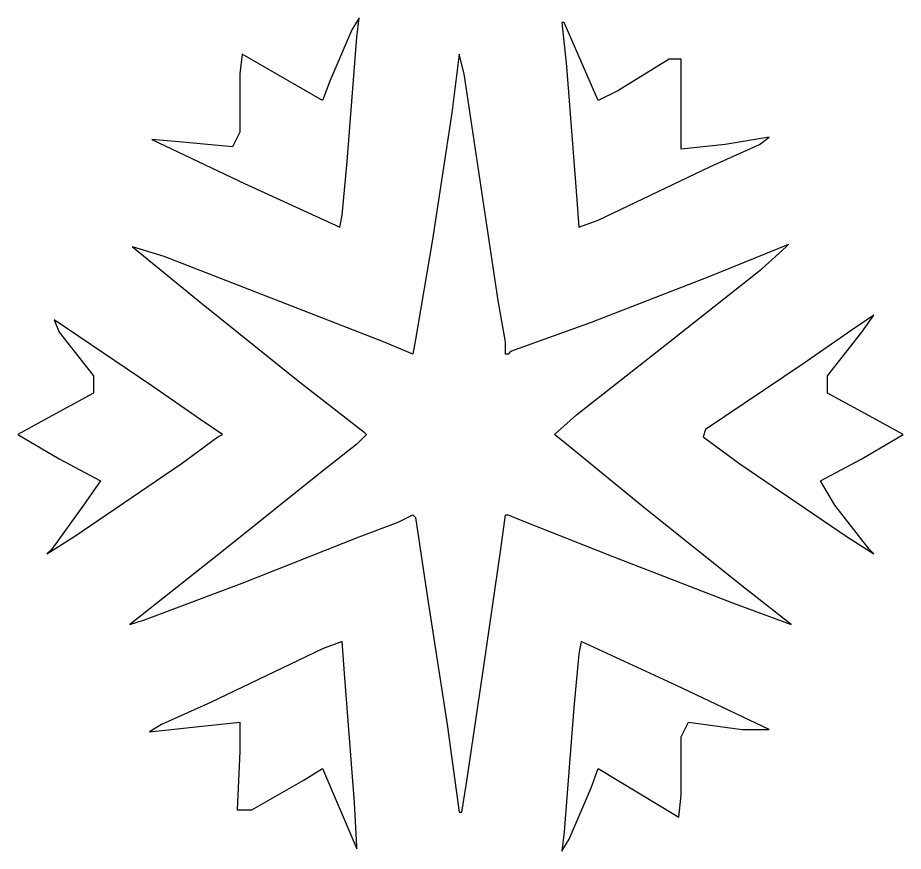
# Model space of a CAD drawing. Header units: centimetres. Extents: x -162 to 48, y -78 to 11.
# Drawn here: x -117.13 to -111.66, y -12.99 to -7.84 of the extents above; entities that cross this region are included whole.
import ezdxf

# ---------------------------------------------------------------- set-up
doc = ezdxf.new("R2010")
doc.units = ezdxf.units.CM
doc.header["$MEASUREMENT"] = 0
doc.layers.add('layer 1', color=7, linetype='Continuous')

msp = doc.modelspace()

# ---------------------------------------------------------------- linework, layer by layer
at = {"layer": 'layer 1', "color": 140}
for points, knots in [([(-116.13983, -8.60639), (-116.13983, -8.60639), (-116.13983, -8.60639), (-116.13983, -8.60639), (-116.13983, -8.60639), (-116.13983, -8.60639), (-115.80841, -8.63652), (-115.80841, -8.63652), (-115.80841, -8.63652), (-115.80841, -8.63652), (-115.76321, -8.54613), (-115.76321, -8.54613), (-115.76321, -8.54613), (-115.76321, -8.54613), (-115.76321, -8.18473), (-115.76321, -8.18473), (-115.76321, -8.18473), (-115.76321, -8.18473), (-115.74815, -8.06421), (-115.74815, -8.06421), (-115.74815, -8.06421), (-115.74815, -8.06421), (-115.25087, -8.35044), (-115.25087, -8.35044), (-115.25087, -8.35044), (-115.25087, -8.35044), (-115.20567, -8.22992), (-115.20567, -8.22992), (-115.20567, -8.22992), (-115.20567, -8.22992), (-115.06994, -7.91356), (-115.06994, -7.91356), (-115.06994, -7.91356), (-115.06994, -7.91356), (-115.02475, -7.83839), (-115.02475, -7.83839), (-115.02475, -7.83839), (-115.02475, -7.83839), (-115.03981, -7.95876), (-115.03981, -7.95876), (-115.03981, -7.95876), (-115.03981, -7.95876), (-115.10007, -8.72691), (-115.10007, -8.72691), (-115.10007, -8.72691), (-115.10007, -8.72691), (-115.1302, -9.05833), (-115.1302, -9.05833), (-115.1302, -9.05833), (-115.1302, -9.05833), (-115.14541, -9.13366), (-115.14541, -9.13366), (-115.14541, -9.13366), (-115.14541, -9.13366), (-115.73308, -8.86249), (-115.73308, -8.86249), (-115.73308, -8.86249), (-115.73308, -8.86249), (-116.30569, -8.59133), (-116.30569, -8.59133), (-116.30569, -8.59133), (-116.30569, -8.59133), (-116.13983, -8.60639), (-116.13983, -8.60639)], [0, 0, 0, 0, 0.0588235, 0.0588235, 0.0588235, 0.0588235, 0.1176471, 0.1176471, 0.1176471, 0.1176471, 0.1764706, 0.1764706, 0.1764706, 0.1764706, 0.2352941, 0.2352941, 0.2352941, 0.2352941, 0.2941176, 0.2941176, 0.2941176, 0.2941176, 0.3529412, 0.3529412, 0.3529412, 0.3529412, 0.4117647, 0.4117647, 0.4117647, 0.4117647, 0.4705882, 0.4705882, 0.4705882, 0.4705882, 0.5294118, 0.5294118, 0.5294118, 0.5294118, 0.5882353, 0.5882353, 0.5882353, 0.5882353, 0.6470588, 0.6470588, 0.6470588, 0.6470588, 0.7058824, 0.7058824, 0.7058824, 0.7058824, 0.7647059, 0.7647059, 0.7647059, 0.7647059, 0.8235294, 0.8235294, 0.8235294, 0.8235294, 0.8823529, 0.8823529, 0.8823529, 0.8823529, 1, 1, 1, 1]), ([(-113.75902, -7.86837), (-113.75902, -7.86837), (-113.75902, -7.86837), (-113.75902, -7.86837), (-113.75902, -7.86837), (-113.75902, -7.86837), (-113.54811, -8.35044), (-113.54811, -8.35044), (-113.54811, -8.35044), (-113.54811, -8.35044), (-113.4276, -8.29018), (-113.4276, -8.29018), (-113.4276, -8.29018), (-113.4276, -8.29018), (-113.11109, -8.09434), (-113.11109, -8.09434), (-113.11109, -8.09434), (-113.11109, -8.09434), (-113.03577, -8.09434), (-113.03577, -8.09434), (-113.03577, -8.09434), (-113.03577, -8.09434), (-113.03577, -8.45589), (-113.03577, -8.45589), (-113.03577, -8.45589), (-113.03577, -8.45589), (-113.03577, -8.65159), (-113.03577, -8.65159), (-113.03577, -8.65159), (-113.03577, -8.65159), (-112.76446, -8.62146), (-112.76446, -8.62146), (-112.76446, -8.62146), (-112.76446, -8.62146), (-112.49329, -8.57626), (-112.49329, -8.57626), (-112.49329, -8.57626), (-112.49329, -8.57626), (-112.55355, -8.62146), (-112.55355, -8.62146), (-112.55355, -8.62146), (-112.55355, -8.62146), (-112.85484, -8.75704), (-112.85484, -8.75704), (-112.85484, -8.75704), (-112.85484, -8.75704), (-113.54811, -9.08846), (-113.54811, -9.08846), (-113.54811, -9.08846), (-113.54811, -9.08846), (-113.66863, -9.13366), (-113.66863, -9.13366), (-113.66863, -9.13366), (-113.66863, -9.13366), (-113.6837, -8.93781), (-113.6837, -8.93781), (-113.6837, -8.93781), (-113.6837, -8.93781), (-113.74396, -8.13953), (-113.74396, -8.13953), (-113.74396, -8.13953), (-113.74396, -8.13953), (-113.77409, -7.86837), (-113.77409, -7.86837), (-113.77409, -7.86837), (-113.77409, -7.86837), (-113.75902, -7.86837), (-113.75902, -7.86837)], [0, 0, 0, 0, 0.0555556, 0.0555556, 0.0555556, 0.0555556, 0.1111111, 0.1111111, 0.1111111, 0.1111111, 0.1666667, 0.1666667, 0.1666667, 0.1666667, 0.2222222, 0.2222222, 0.2222222, 0.2222222, 0.2777778, 0.2777778, 0.2777778, 0.2777778, 0.3333333, 0.3333333, 0.3333333, 0.3333333, 0.3888889, 0.3888889, 0.3888889, 0.3888889, 0.4444444, 0.4444444, 0.4444444, 0.4444444, 0.5, 0.5, 0.5, 0.5, 0.5555556, 0.5555556, 0.5555556, 0.5555556, 0.6111111, 0.6111111, 0.6111111, 0.6111111, 0.6666667, 0.6666667, 0.6666667, 0.6666667, 0.7222222, 0.7222222, 0.7222222, 0.7222222, 0.7777778, 0.7777778, 0.7777778, 0.7777778, 0.8333333, 0.8333333, 0.8333333, 0.8333333, 0.8888889, 0.8888889, 0.8888889, 0.8888889, 1, 1, 1, 1]), ([(-112.71926, -11.45317), (-112.71926, -11.45317), (-112.71926, -11.45317), (-112.71926, -11.45317), (-112.71926, -11.45317), (-112.71926, -11.45317), (-113.45773, -11.16694), (-113.45773, -11.16694), (-113.45773, -11.16694), (-113.45773, -11.16694), (-114.03033, -10.94097), (-114.03033, -10.94097), (-114.03033, -10.94097), (-114.03033, -10.94097), (-114.10566, -10.91084), (-114.10566, -10.91084), (-114.10566, -10.91084), (-114.10566, -10.91084), (-114.12072, -10.91084), (-114.12072, -10.91084), (-114.12072, -10.91084), (-114.12072, -10.91084), (-114.15085, -11.12175), (-114.15085, -11.12175), (-114.15085, -11.12175), (-114.15085, -11.12175), (-114.2563, -11.84471), (-114.2563, -11.84471), (-114.2563, -11.84471), (-114.2563, -11.84471), (-114.36176, -12.56766), (-114.36176, -12.56766), (-114.36176, -12.56766), (-114.36176, -12.56766), (-114.39188, -12.74844), (-114.39188, -12.74844), (-114.39188, -12.74844), (-114.39188, -12.74844), (-114.40695, -12.74844), (-114.40695, -12.74844), (-114.40695, -12.74844), (-114.40695, -12.74844), (-114.48227, -12.20626), (-114.48227, -12.20626), (-114.48227, -12.20626), (-114.48227, -12.20626), (-114.60294, -11.42304), (-114.60294, -11.42304), (-114.60294, -11.42304), (-114.60294, -11.42304), (-114.67826, -10.92591), (-114.67826, -10.92591), (-114.67826, -10.92591), (-114.67826, -10.92591), (-114.69333, -10.91084), (-114.69333, -10.91084), (-114.69333, -10.91084), (-114.69333, -10.91084), (-114.78371, -10.95604), (-114.78371, -10.95604), (-114.78371, -10.95604), (-114.78371, -10.95604), (-115.02475, -11.04643), (-115.02475, -11.04643), (-115.02475, -11.04643), (-115.02475, -11.04643), (-115.74815, -11.33266), (-115.74815, -11.33266), (-115.74815, -11.33266), (-115.74815, -11.33266), (-116.35088, -11.55848), (-116.35088, -11.55848), (-116.35088, -11.55848), (-116.35088, -11.55848), (-116.44127, -11.58861), (-116.44127, -11.58861), (-116.44127, -11.58861), (-116.44127, -11.58861), (-116.36595, -11.5285), (-116.36595, -11.5285), (-116.36595, -11.5285), (-116.36595, -11.5285), (-115.8536, -11.12175), (-115.8536, -11.12175), (-115.8536, -11.12175), (-115.8536, -11.12175), (-115.25087, -10.63983), (-115.25087, -10.63983), (-115.25087, -10.63983), (-115.25087, -10.63983), (-115.03981, -10.47412), (-115.03981, -10.47412), (-115.03981, -10.47412), (-115.03981, -10.47412), (-114.97955, -10.41386), (-114.97955, -10.41386), (-114.97955, -10.41386), (-114.97955, -10.41386), (-114.99462, -10.39879), (-114.99462, -10.39879), (-114.99462, -10.39879), (-114.99462, -10.39879), (-115.40151, -10.08243), (-115.40151, -10.08243), (-115.40151, -10.08243), (-115.40151, -10.08243), (-116.01931, -9.58545), (-116.01931, -9.58545), (-116.01931, -9.58545), (-116.01931, -9.58545), (-116.42621, -9.25402), (-116.42621, -9.25402), (-116.42621, -9.25402), (-116.42621, -9.25402), (-116.23022, -9.31428), (-116.23022, -9.31428), (-116.23022, -9.31428), (-116.23022, -9.31428), (-114.8741, -9.84155), (-114.8741, -9.84155), (-114.8741, -9.84155), (-114.8741, -9.84155), (-114.69333, -9.91687), (-114.69333, -9.91687), (-114.69333, -9.91687), (-114.69333, -9.91687), (-114.67826, -9.82648), (-114.67826, -9.82648), (-114.67826, -9.82648), (-114.67826, -9.82648), (-114.57281, -9.20883), (-114.57281, -9.20883), (-114.57281, -9.20883), (-114.57281, -9.20883), (-114.45214, -8.42576), (-114.45214, -8.42576), (-114.45214, -8.42576), (-114.45214, -8.42576), (-114.40695, -8.06421), (-114.40695, -8.06421), (-114.40695, -8.06421), (-114.40695, -8.06421), (-114.37682, -8.18473), (-114.37682, -8.18473), (-114.37682, -8.18473), (-114.37682, -8.18473), (-114.16591, -9.58545), (-114.16591, -9.58545), (-114.16591, -9.58545), (-114.16591, -9.58545), (-114.12072, -9.84155), (-114.12072, -9.84155), (-114.12072, -9.84155), (-114.12072, -9.84155), (-114.12072, -9.91687), (-114.12072, -9.91687), (-114.12072, -9.91687), (-114.12072, -9.91687), (-114.10566, -9.91687), (-114.10566, -9.91687), (-114.10566, -9.91687), (-114.10566, -9.91687), (-114.09059, -9.90181), (-114.09059, -9.90181), (-114.09059, -9.90181), (-114.09059, -9.90181), (-113.59331, -9.72103), (-113.59331, -9.72103), (-113.59331, -9.72103), (-113.59331, -9.72103), (-112.85484, -9.4348), (-112.85484, -9.4348), (-112.85484, -9.4348), (-112.85484, -9.4348), (-112.37263, -9.23911), (-112.37263, -9.23911), (-112.37263, -9.23911), (-112.37263, -9.23911), (-112.38784, -9.25402), (-112.38784, -9.25402), (-112.38784, -9.25402), (-112.38784, -9.25402), (-112.53849, -9.38961), (-112.53849, -9.38961), (-112.53849, -9.38961), (-112.53849, -9.38961), (-113.12616, -9.85661), (-113.12616, -9.85661), (-113.12616, -9.85661), (-113.12616, -9.85661), (-113.6837, -10.29334), (-113.6837, -10.29334), (-113.6837, -10.29334), (-113.6837, -10.29334), (-113.81928, -10.41386), (-113.81928, -10.41386), (-113.81928, -10.41386), (-113.81928, -10.41386), (-113.74396, -10.47412), (-113.74396, -10.47412), (-113.74396, -10.47412), (-113.74396, -10.47412), (-113.24667, -10.88072), (-113.24667, -10.88072), (-113.24667, -10.88072), (-113.24667, -10.88072), (-112.64394, -11.36278), (-112.64394, -11.36278), (-112.64394, -11.36278), (-112.64394, -11.36278), (-112.43303, -11.5285), (-112.43303, -11.5285), (-112.43303, -11.5285), (-112.43303, -11.5285), (-112.35756, -11.58861), (-112.35756, -11.58861), (-112.35756, -11.58861), (-112.35756, -11.58861), (-112.71926, -11.45317), (-112.71926, -11.45317)], [0, 0, 0, 0, 0.0178571, 0.0178571, 0.0178571, 0.0178571, 0.0357143, 0.0357143, 0.0357143, 0.0357143, 0.0535714, 0.0535714, 0.0535714, 0.0535714, 0.0714286, 0.0714286, 0.0714286, 0.0714286, 0.0892857, 0.0892857, 0.0892857, 0.0892857, 0.1071429, 0.1071429, 0.1071429, 0.1071429, 0.125, 0.125, 0.125, 0.125, 0.1428571, 0.1428571, 0.1428571, 0.1428571, 0.1607143, 0.1607143, 0.1607143, 0.1607143, 0.1785714, 0.1785714, 0.1785714, 0.1785714, 0.1964286, 0.1964286, 0.1964286, 0.1964286, 0.2142857, 0.2142857, 0.2142857, 0.2142857, 0.2321429, 0.2321429, 0.2321429, 0.2321429, 0.25, 0.25, 0.25, 0.25, 0.2678571, 0.2678571, 0.2678571, 0.2678571, 0.2857143, 0.2857143, 0.2857143, 0.2857143, 0.3035714, 0.3035714, 0.3035714, 0.3035714, 0.3214286, 0.3214286, 0.3214286, 0.3214286, 0.3392857, 0.3392857, 0.3392857, 0.3392857, 0.3571429, 0.3571429, 0.3571429, 0.3571429, 0.375, 0.375, 0.375, 0.375, 0.3928571, 0.3928571, 0.3928571, 0.3928571, 0.4107143, 0.4107143, 0.4107143, 0.4107143, 0.4285714, 0.4285714, 0.4285714, 0.4285714, 0.4464286, 0.4464286, 0.4464286, 0.4464286, 0.4642857, 0.4642857, 0.4642857, 0.4642857, 0.4821429, 0.4821429, 0.4821429, 0.4821429, 0.5, 0.5, 0.5, 0.5, 0.5178571, 0.5178571, 0.5178571, 0.5178571, 0.5357143, 0.5357143, 0.5357143, 0.5357143, 0.5535714, 0.5535714, 0.5535714, 0.5535714, 0.5714286, 0.5714286, 0.5714286, 0.5714286, 0.5892857, 0.5892857, 0.5892857, 0.5892857, 0.6071429, 0.6071429, 0.6071429, 0.6071429, 0.625, 0.625, 0.625, 0.625, 0.6428571, 0.6428571, 0.6428571, 0.6428571, 0.6607143, 0.6607143, 0.6607143, 0.6607143, 0.6785714, 0.6785714, 0.6785714, 0.6785714, 0.6964286, 0.6964286, 0.6964286, 0.6964286, 0.7142857, 0.7142857, 0.7142857, 0.7142857, 0.7321429, 0.7321429, 0.7321429, 0.7321429, 0.75, 0.75, 0.75, 0.75, 0.7678571, 0.7678571, 0.7678571, 0.7678571, 0.7857143, 0.7857143, 0.7857143, 0.7857143, 0.8035714, 0.8035714, 0.8035714, 0.8035714, 0.8214286, 0.8214286, 0.8214286, 0.8214286, 0.8392857, 0.8392857, 0.8392857, 0.8392857, 0.8571429, 0.8571429, 0.8571429, 0.8571429, 0.875, 0.875, 0.875, 0.875, 0.8928571, 0.8928571, 0.8928571, 0.8928571, 0.9107143, 0.9107143, 0.9107143, 0.9107143, 0.9285714, 0.9285714, 0.9285714, 0.9285714, 0.9464286, 0.9464286, 0.9464286, 0.9464286, 0.9642857, 0.9642857, 0.9642857, 0.9642857, 1, 1, 1, 1]), ([(-111.92069, -10.5645), (-111.92069, -10.5645), (-111.92069, -10.5645), (-111.92069, -10.5645), (-111.92069, -10.5645), (-111.92069, -10.5645), (-112.17679, -10.70009), (-112.17679, -10.70009), (-112.17679, -10.70009), (-112.17679, -10.70009), (-112.0864, -10.85059), (-112.0864, -10.85059), (-112.0864, -10.85059), (-112.0864, -10.85059), (-111.87549, -11.12175), (-111.87549, -11.12175), (-111.87549, -11.12175), (-111.87549, -11.12175), (-111.84536, -11.15188), (-111.84536, -11.15188), (-111.84536, -11.15188), (-111.84536, -11.15188), (-112.01107, -11.04643), (-112.01107, -11.04643), (-112.01107, -11.04643), (-112.01107, -11.04643), (-112.67407, -10.59463), (-112.67407, -10.59463), (-112.67407, -10.59463), (-112.67407, -10.59463), (-112.90004, -10.42892), (-112.90004, -10.42892), (-112.90004, -10.42892), (-112.90004, -10.42892), (-112.88512, -10.38373), (-112.88512, -10.38373), (-112.88512, -10.38373), (-112.88512, -10.38373), (-112.28224, -9.97713), (-112.28224, -9.97713), (-112.28224, -9.97713), (-112.28224, -9.97713), (-111.98094, -9.76622), (-111.98094, -9.76622), (-111.98094, -9.76622), (-111.98094, -9.76622), (-111.84536, -9.67584), (-111.84536, -9.67584), (-111.84536, -9.67584), (-111.84536, -9.67584), (-111.92069, -9.78129), (-111.92069, -9.78129), (-111.92069, -9.78129), (-111.92069, -9.78129), (-112.13159, -10.05231), (-112.13159, -10.05231), (-112.13159, -10.05231), (-112.13159, -10.05231), (-112.13159, -10.15776), (-112.13159, -10.15776), (-112.13159, -10.15776), (-112.13159, -10.15776), (-111.83015, -10.32347), (-111.83015, -10.32347), (-111.83015, -10.32347), (-111.83015, -10.32347), (-111.66444, -10.41386), (-111.66444, -10.41386), (-111.66444, -10.41386), (-111.66444, -10.41386), (-111.92069, -10.5645), (-111.92069, -10.5645)], [0, 0, 0, 0, 0.0526316, 0.0526316, 0.0526316, 0.0526316, 0.1052632, 0.1052632, 0.1052632, 0.1052632, 0.1578947, 0.1578947, 0.1578947, 0.1578947, 0.2105263, 0.2105263, 0.2105263, 0.2105263, 0.2631579, 0.2631579, 0.2631579, 0.2631579, 0.3157895, 0.3157895, 0.3157895, 0.3157895, 0.3684211, 0.3684211, 0.3684211, 0.3684211, 0.4210526, 0.4210526, 0.4210526, 0.4210526, 0.4736842, 0.4736842, 0.4736842, 0.4736842, 0.5263158, 0.5263158, 0.5263158, 0.5263158, 0.5789474, 0.5789474, 0.5789474, 0.5789474, 0.6315789, 0.6315789, 0.6315789, 0.6315789, 0.6842105, 0.6842105, 0.6842105, 0.6842105, 0.7368421, 0.7368421, 0.7368421, 0.7368421, 0.7894737, 0.7894737, 0.7894737, 0.7894737, 0.8421053, 0.8421053, 0.8421053, 0.8421053, 0.8947368, 0.8947368, 0.8947368, 0.8947368, 1, 1, 1, 1]), ([(-116.78791, -11.04643), (-116.78791, -11.04643), (-116.78791, -11.04643), (-116.78791, -11.04643), (-116.78791, -11.04643), (-116.78791, -11.04643), (-116.95362, -11.15188), (-116.95362, -11.15188), (-116.95362, -11.15188), (-116.95362, -11.15188), (-116.92349, -11.12175), (-116.92349, -11.12175), (-116.92349, -11.12175), (-116.92349, -11.12175), (-116.7275, -10.85059), (-116.7275, -10.85059), (-116.7275, -10.85059), (-116.7275, -10.85059), (-116.62205, -10.70009), (-116.62205, -10.70009), (-116.62205, -10.70009), (-116.62205, -10.70009), (-116.8783, -10.5645), (-116.8783, -10.5645), (-116.8783, -10.5645), (-116.8783, -10.5645), (-117.1344, -10.41386), (-117.1344, -10.41386), (-117.1344, -10.41386), (-117.1344, -10.41386), (-116.96868, -10.32347), (-116.96868, -10.32347), (-116.96868, -10.32347), (-116.96868, -10.32347), (-116.66724, -10.15776), (-116.66724, -10.15776), (-116.66724, -10.15776), (-116.66724, -10.15776), (-116.66724, -10.05231), (-116.66724, -10.05231), (-116.66724, -10.05231), (-116.66724, -10.05231), (-116.8783, -9.78129), (-116.8783, -9.78129), (-116.8783, -9.78129), (-116.8783, -9.78129), (-116.90842, -9.70597), (-116.90842, -9.70597), (-116.90842, -9.70597), (-116.90842, -9.70597), (-116.30569, -10.11256), (-116.30569, -10.11256), (-116.30569, -10.11256), (-116.30569, -10.11256), (-116.00425, -10.32347), (-116.00425, -10.32347), (-116.00425, -10.32347), (-116.00425, -10.32347), (-115.86867, -10.41386), (-115.86867, -10.41386), (-115.86867, -10.41386), (-115.86867, -10.41386), (-115.8988, -10.42892), (-115.8988, -10.42892), (-115.8988, -10.42892), (-115.8988, -10.42892), (-116.12477, -10.59463), (-116.12477, -10.59463), (-116.12477, -10.59463), (-116.12477, -10.59463), (-116.78791, -11.04643), (-116.78791, -11.04643)], [0, 0, 0, 0, 0.0526316, 0.0526316, 0.0526316, 0.0526316, 0.1052632, 0.1052632, 0.1052632, 0.1052632, 0.1578947, 0.1578947, 0.1578947, 0.1578947, 0.2105263, 0.2105263, 0.2105263, 0.2105263, 0.2631579, 0.2631579, 0.2631579, 0.2631579, 0.3157895, 0.3157895, 0.3157895, 0.3157895, 0.3684211, 0.3684211, 0.3684211, 0.3684211, 0.4210526, 0.4210526, 0.4210526, 0.4210526, 0.4736842, 0.4736842, 0.4736842, 0.4736842, 0.5263158, 0.5263158, 0.5263158, 0.5263158, 0.5789474, 0.5789474, 0.5789474, 0.5789474, 0.6315789, 0.6315789, 0.6315789, 0.6315789, 0.6842105, 0.6842105, 0.6842105, 0.6842105, 0.7368421, 0.7368421, 0.7368421, 0.7368421, 0.7894737, 0.7894737, 0.7894737, 0.7894737, 0.8421053, 0.8421053, 0.8421053, 0.8421053, 0.8947368, 0.8947368, 0.8947368, 0.8947368, 1, 1, 1, 1]), ([(-115.03981, -12.97441), (-115.03981, -12.97441), (-115.03981, -12.97441), (-115.03981, -12.97441), (-115.03981, -12.97441), (-115.03981, -12.97441), (-115.25087, -12.47728), (-115.25087, -12.47728), (-115.25087, -12.47728), (-115.25087, -12.47728), (-115.37138, -12.5526), (-115.37138, -12.5526), (-115.37138, -12.5526), (-115.37138, -12.5526), (-115.68789, -12.73338), (-115.68789, -12.73338), (-115.68789, -12.73338), (-115.68789, -12.73338), (-115.77828, -12.73338), (-115.77828, -12.73338), (-115.77828, -12.73338), (-115.77828, -12.73338), (-115.76321, -12.37182), (-115.76321, -12.37182), (-115.76321, -12.37182), (-115.76321, -12.37182), (-115.76321, -12.19119), (-115.76321, -12.19119), (-115.76321, -12.19119), (-115.76321, -12.19119), (-116.03438, -12.22132), (-116.03438, -12.22132), (-116.03438, -12.22132), (-116.03438, -12.22132), (-116.32075, -12.25145), (-116.32075, -12.25145), (-116.32075, -12.25145), (-116.32075, -12.25145), (-116.24543, -12.20626), (-116.24543, -12.20626), (-116.24543, -12.20626), (-116.24543, -12.20626), (-115.94399, -12.07068), (-115.94399, -12.07068), (-115.94399, -12.07068), (-115.94399, -12.07068), (-115.25087, -11.73925), (-115.25087, -11.73925), (-115.25087, -11.73925), (-115.25087, -11.73925), (-115.1302, -11.69406), (-115.1302, -11.69406), (-115.1302, -11.69406), (-115.1302, -11.69406), (-115.11514, -11.8899), (-115.11514, -11.8899), (-115.11514, -11.8899), (-115.11514, -11.8899), (-115.05488, -12.68818), (-115.05488, -12.68818), (-115.05488, -12.68818), (-115.05488, -12.68818), (-115.03981, -12.95935), (-115.03981, -12.95935), (-115.03981, -12.95935), (-115.03981, -12.95935), (-115.03981, -12.97441), (-115.03981, -12.97441)], [0, 0, 0, 0, 0.0555556, 0.0555556, 0.0555556, 0.0555556, 0.1111111, 0.1111111, 0.1111111, 0.1111111, 0.1666667, 0.1666667, 0.1666667, 0.1666667, 0.2222222, 0.2222222, 0.2222222, 0.2222222, 0.2777778, 0.2777778, 0.2777778, 0.2777778, 0.3333333, 0.3333333, 0.3333333, 0.3333333, 0.3888889, 0.3888889, 0.3888889, 0.3888889, 0.4444444, 0.4444444, 0.4444444, 0.4444444, 0.5, 0.5, 0.5, 0.5, 0.5555556, 0.5555556, 0.5555556, 0.5555556, 0.6111111, 0.6111111, 0.6111111, 0.6111111, 0.6666667, 0.6666667, 0.6666667, 0.6666667, 0.7222222, 0.7222222, 0.7222222, 0.7222222, 0.7777778, 0.7777778, 0.7777778, 0.7777778, 0.8333333, 0.8333333, 0.8333333, 0.8333333, 0.8888889, 0.8888889, 0.8888889, 0.8888889, 1, 1, 1, 1]), ([(-112.659, -12.23639), (-112.659, -12.23639), (-112.659, -12.23639), (-112.659, -12.23639), (-112.659, -12.23639), (-112.659, -12.23639), (-112.99057, -12.19119), (-112.99057, -12.19119), (-112.99057, -12.19119), (-112.99057, -12.19119), (-113.03577, -12.28158), (-113.03577, -12.28158), (-113.03577, -12.28158), (-113.03577, -12.28158), (-113.03577, -12.64299), (-113.03577, -12.64299), (-113.03577, -12.64299), (-113.03577, -12.64299), (-113.05083, -12.77857), (-113.05083, -12.77857), (-113.05083, -12.77857), (-113.05083, -12.77857), (-113.54811, -12.47728), (-113.54811, -12.47728), (-113.54811, -12.47728), (-113.54811, -12.47728), (-113.59331, -12.59779), (-113.59331, -12.59779), (-113.59331, -12.59779), (-113.59331, -12.59779), (-113.72889, -12.91415), (-113.72889, -12.91415), (-113.72889, -12.91415), (-113.72889, -12.91415), (-113.77409, -12.98948), (-113.77409, -12.98948), (-113.77409, -12.98948), (-113.77409, -12.98948), (-113.75902, -12.86896), (-113.75902, -12.86896), (-113.75902, -12.86896), (-113.75902, -12.86896), (-113.69876, -12.10081), (-113.69876, -12.10081), (-113.69876, -12.10081), (-113.69876, -12.10081), (-113.66863, -11.76938), (-113.66863, -11.76938), (-113.66863, -11.76938), (-113.66863, -11.76938), (-113.65357, -11.69406), (-113.65357, -11.69406), (-113.65357, -11.69406), (-113.65357, -11.69406), (-113.0659, -11.96522), (-113.0659, -11.96522), (-113.0659, -11.96522), (-113.0659, -11.96522), (-112.49329, -12.23639), (-112.49329, -12.23639), (-112.49329, -12.23639), (-112.49329, -12.23639), (-112.659, -12.23639), (-112.659, -12.23639)], [0, 0, 0, 0, 0.0588235, 0.0588235, 0.0588235, 0.0588235, 0.1176471, 0.1176471, 0.1176471, 0.1176471, 0.1764706, 0.1764706, 0.1764706, 0.1764706, 0.2352941, 0.2352941, 0.2352941, 0.2352941, 0.2941176, 0.2941176, 0.2941176, 0.2941176, 0.3529412, 0.3529412, 0.3529412, 0.3529412, 0.4117647, 0.4117647, 0.4117647, 0.4117647, 0.4705882, 0.4705882, 0.4705882, 0.4705882, 0.5294118, 0.5294118, 0.5294118, 0.5294118, 0.5882353, 0.5882353, 0.5882353, 0.5882353, 0.6470588, 0.6470588, 0.6470588, 0.6470588, 0.7058824, 0.7058824, 0.7058824, 0.7058824, 0.7647059, 0.7647059, 0.7647059, 0.7647059, 0.8235294, 0.8235294, 0.8235294, 0.8235294, 0.8823529, 0.8823529, 0.8823529, 0.8823529, 1, 1, 1, 1])]:
    msp.add_open_spline(points, degree=3, knots=knots, dxfattribs=at)

doc.saveas('drawing.dxf')
